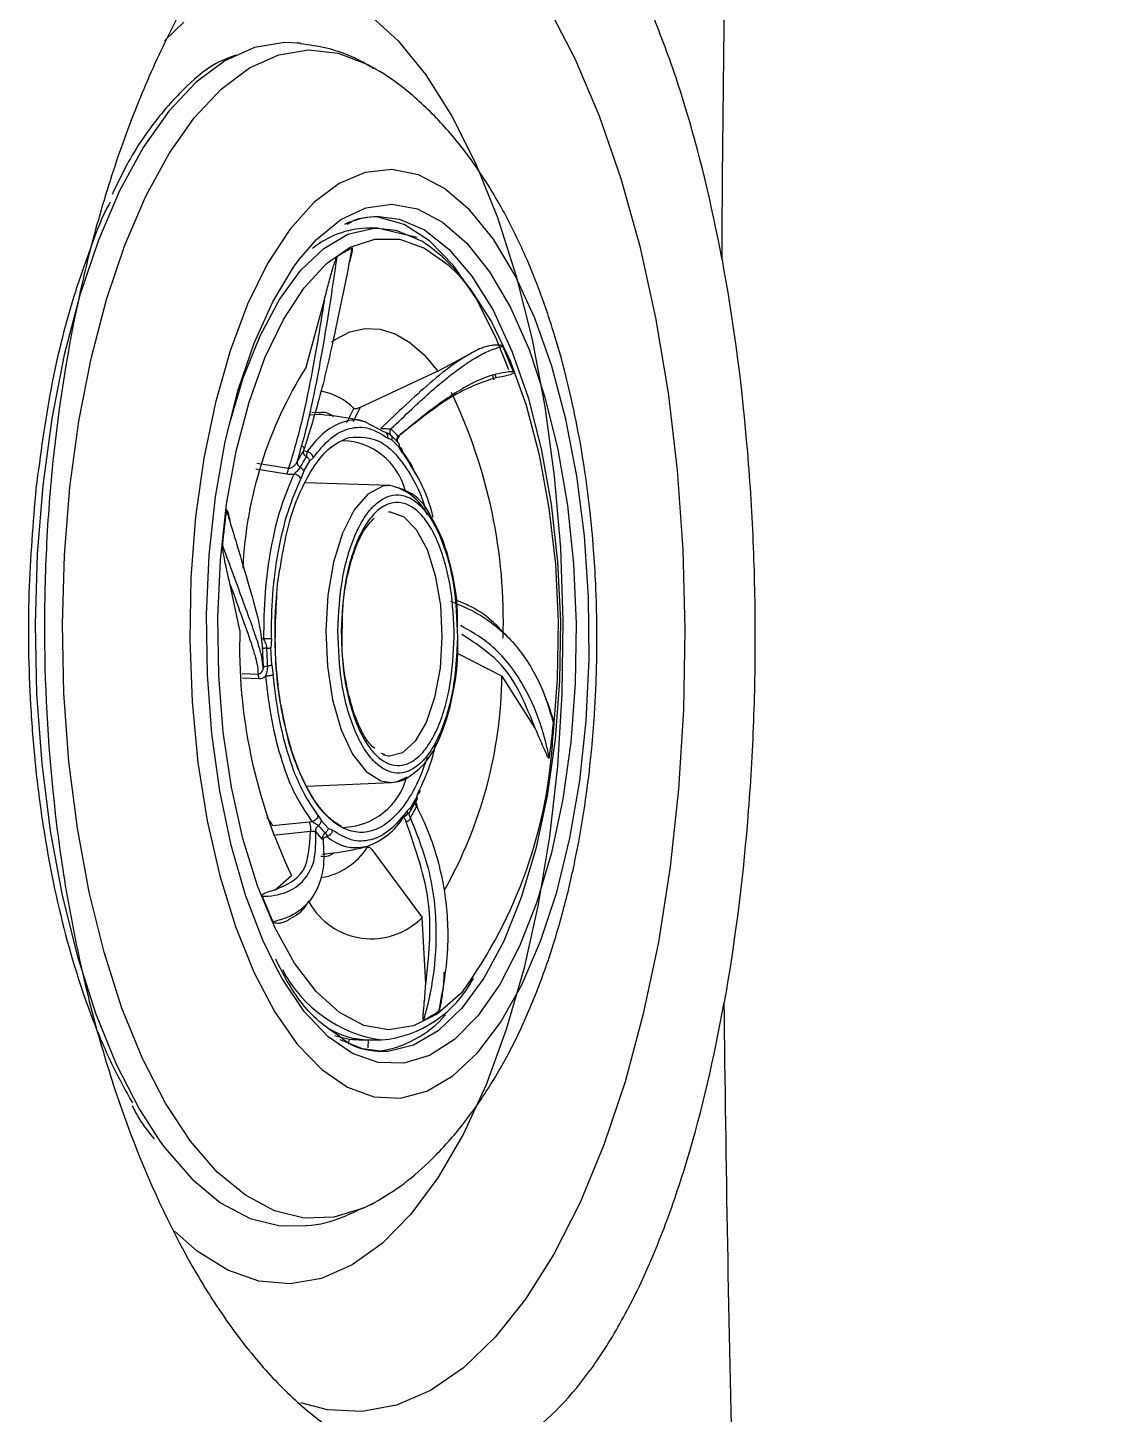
# Model space of a CAD drawing. Header units: inches. Extents: x 0 to 84, y -22 to 124.
# Drawn here: x 9.06 to 10.881, y 41.314 to 43.654 of the extents above; entities that cross this region are included whole.
import ezdxf

# ---------------------------------------------------------------- set-up
doc = ezdxf.new("R2010")
doc.units = ezdxf.units.IN
doc.header["$MEASUREMENT"] = 0
doc.layers.add('1', color=4, linetype='Continuous')
doc.layers.add('BDIM_CYAN', color=4, linetype='Continuous')

# ---------------------------------------------------------------- blocks, each defined once
blk = doc.blocks.new('2020 RELAY')
at = {"color": 8, "linetype": 'Continuous', "lineweight": 25, "flags": 128}
for points in [[(9.9384, 43.1889), (9.9835, 43.1025), (10.0246, 43.0058), (10.0613, 42.8999), (10.0931, 42.7859), (10.1197, 42.6649), (10.1409, 42.5383), (10.1563, 42.4075), (10.1659, 42.2737), (10.1696, 42.1384), (10.1672, 42.0031), (10.1588, 41.8692), (10.1446, 41.7381), (10.1247, 41.6112), (10.0992, 41.4898), (10.0685, 41.3752), (10.0328, 41.2687), (9.9926, 41.1714), (9.9483, 41.0842), (9.9003, 41.0082), (9.8491, 40.9441), (9.7954, 40.8926), (9.7396, 40.8543), (9.6824, 40.8295), (9.6244, 40.8186), (9.5661, 40.8216), (9.5211, 40.8336)], [(9.2906, 43.1325), (9.3233, 43.164)], [(9.6355, 43.1773), (9.685, 43.1322), (9.732, 43.0746), (9.776, 43.0051), (9.8165, 42.9246), (9.8528, 42.8342), (9.8846, 42.735), (9.9114, 42.6283), (9.9329, 42.5153), (9.9489, 42.3975), (9.9591, 42.2763), (9.9635, 42.1534), (9.9618, 42.0302), (9.9543, 41.9083), (9.9409, 41.7893), (9.9219, 41.6746), (9.8975, 41.5656), (9.8679, 41.4638), (9.8336, 41.3704), (9.795, 41.2866), (9.7525, 41.2134), (9.7068, 41.1519), (9.6583, 41.1026), (9.6078, 41.0663), (9.5558, 41.0435), (9.5029, 41.0343), (9.4499, 41.039), (9.3974, 41.0574), (9.3461, 41.0893), (9.3074, 41.1233)]]:
    blk.add_lwpolyline(points, dxfattribs=at)
at = {"layer": '1', "color": 3, "linetype": 'Continuous', "lineweight": 25}
for points, knots in [([(10.2321, 42.7627), (10.2354, 43.3051), (10.2584, 44.6), (10.3537, 46.6457), (10.5114, 48.5208), (10.6872, 50.0156), (10.7929, 50.7608), (10.8497, 51.1327)], [0.5348894, 0.5348894, 0.5348894, 0.5348894, 0.625, 0.75, 0.875, 0.9375, 1, 1, 1, 1]), ([(9.8593, 43.5123), (9.8184, 43.5343), (9.7757, 43.5439), (9.7093, 43.5404), (9.6867, 43.5363), (9.6523, 43.5255), (9.6408, 43.5211), (9.6178, 43.5109), (9.6064, 43.5051), (9.5722, 43.4856), (9.5495, 43.4698), (9.5158, 43.4419), (9.5046, 43.4319), (9.4824, 43.4106), (9.4713, 43.3992), (9.4163, 43.3389), (9.375, 43.2813), (9.3269, 43.1982), (9.3175, 43.181), (9.299, 43.1454), (9.29, 43.1271), (9.2635, 43.0706), (9.247, 43.0314), (9.2162, 42.9498), (9.2019, 42.9075), (9.1821, 42.8416), (9.1758, 42.8193), (9.1637, 42.7738), (9.158, 42.7506), (9.1308, 42.6333), (9.1146, 42.5366), (9.0984, 42.387), (9.0943, 42.3365), (9.089, 42.2338), (9.0878, 42.1827), (9.0884, 42.0297), (9.0945, 41.9284), (9.1092, 41.8027), (9.1125, 41.7776), (9.1197, 41.7281), (9.1236, 41.7037), (9.1364, 41.6311), (9.1463, 41.5838), (9.1684, 41.4912), (9.1808, 41.446), (9.2012, 41.3798), (9.2083, 41.358), (9.2231, 41.3153), (9.2308, 41.2944), (9.2702, 41.1925), (9.3057, 41.1183), (9.3545, 41.0351), (9.3645, 41.0189), (9.3849, 40.9876), (9.3952, 40.9727), (9.4265, 40.9296), (9.4479, 40.9034), (9.4916, 40.8561), (9.5138, 40.835), (9.5478, 40.8072), (9.5592, 40.7986), (9.5822, 40.7827), (9.5937, 40.7755), (9.651, 40.7432), (9.6964, 40.7291), (9.7632, 40.7259), (9.7854, 40.7279), (9.8283, 40.7381), (9.8492, 40.7462), (9.8695, 40.7574)], [0, 0, 0, 0, 0.0625, 0.0625, 0.09375, 0.09375, 0.109375, 0.109375, 0.125, 0.125, 0.15625, 0.15625, 0.171875, 0.171875, 0.1875, 0.1875, 0.25, 0.25, 0.265625, 0.265625, 0.28125, 0.28125, 0.3125, 0.3125, 0.34375, 0.34375, 0.359375, 0.359375, 0.375, 0.375, 0.4375, 0.4375, 0.46875, 0.46875, 0.5, 0.5, 0.5625, 0.5625, 0.578125, 0.578125, 0.59375, 0.59375, 0.625, 0.625, 0.65625, 0.65625, 0.671875, 0.671875, 0.6875, 0.6875, 0.75, 0.75, 0.765625, 0.765625, 0.78125, 0.78125, 0.8125, 0.8125, 0.84375, 0.84375, 0.859375, 0.859375, 0.875, 0.875, 0.9375, 0.9375, 0.96875, 0.96875, 1, 1, 1, 1]), ([(10.2321, 42.7628), (10.2145, 42.8575), (10.1933, 42.9453), (10.1558, 43.067), (10.1424, 43.1059), (10.1134, 43.1801), (10.0983, 43.2147), (10.0505, 43.3114), (10.0158, 43.3664), (9.9401, 43.4566), (9.9005, 43.4901), (9.8593, 43.5123)], [0, 0, 0, 0, 0.25, 0.25, 0.375, 0.375, 0.5, 0.5, 0.75, 0.75, 1, 1, 1, 1]), ([(10.2321, 42.7626), (10.2501, 42.6652), (10.2638, 42.5637), (10.2755, 42.4317), (10.2776, 42.4049), (10.2812, 42.3512), (10.2827, 42.3243), (10.2863, 42.2436), (10.2876, 42.1898), (10.2879, 42.0821), (10.2869, 42.0283), (10.2837, 41.9474), (10.2823, 41.9203), (10.2791, 41.8666), (10.2771, 41.84), (10.2662, 41.7083), (10.2531, 41.6069), (10.2357, 41.5096)], [0, 0, 0, 0, 0.25, 0.25, 0.3125, 0.3125, 0.375, 0.375, 0.5, 0.5, 0.625, 0.625, 0.6875, 0.6875, 0.75, 0.75, 1, 1, 1, 1]), ([(9.8696, 40.7574), (9.9105, 40.78), (9.9495, 40.8138), (9.9961, 40.8703), (10.0053, 40.8824), (10.0232, 40.9076), (10.032, 40.9208), (10.0577, 40.9622), (10.0741, 40.9922), (10.1053, 41.0568), (10.1201, 41.0914), (10.1413, 41.147), (10.1481, 41.1661), (10.1613, 41.2051), (10.1677, 41.225), (10.1982, 41.3267), (10.2188, 41.4146), (10.2358, 41.5093)], [0, 0, 0, 0, 0.25, 0.25, 0.3125, 0.3125, 0.375, 0.375, 0.5, 0.5, 0.625, 0.625, 0.6875, 0.6875, 0.75, 0.75, 1, 1, 1, 1]), ([(10.881, 33.1335), (10.8259, 33.5057), (10.7224, 34.2511), (10.5449, 35.7458), (10.3793, 37.6201), (10.2729, 39.6676), (10.2422, 40.9647), (10.2358, 41.5094)], [0, 0, 0, 0, 0.0625, 0.125, 0.25, 0.375, 0.4654992, 0.4654992, 0.4654992, 0.4654992])]:
    blk.add_open_spline(points, degree=3, knots=knots, dxfattribs=at)
at = {"layer": 'BDIM_CYAN'}
for p, q in [((9.4111, 43.1083), (9.4006, 43.104)), ((9.5203, 43.1282), (9.5153, 43.1279)), ((9.6427, 43.087), (9.6297, 43.0942)), ((9.6507, 42.816), (9.6319, 42.8159)), ((9.6507, 42.816), (9.6807, 42.8126)), ((9.6828, 42.8084), (9.6508, 42.816)), ((9.7174, 42.8001), (9.6828, 42.8084)), ((9.5299, 42.5814), (9.5607, 42.6951)), ((9.7521, 42.5747), (9.8207, 42.6119)), ((9.7521, 42.5747), (9.6209, 42.5136)), ((9.8487, 42.5689), (9.8505, 42.5633)), ((9.8473, 42.5593), (9.845, 42.5668)), ((9.5392, 42.5054), (9.5531, 42.5051)), ((9.5988, 42.4882), (9.6105, 42.5119)), ((9.6209, 42.5136), (9.6085, 42.489)), ((9.6613, 42.4725), (9.6291, 42.4889)), ((9.6653, 42.4706), (9.6656, 42.4699)), ((9.6653, 42.4706), (9.6687, 42.4689)), ((9.6753, 42.4581), (9.668, 42.4616)), ((9.6753, 42.4581), (9.6869, 42.4462)), ((9.5263, 42.4434), (9.5265, 42.4435)), ((9.5272, 42.4405), (9.5313, 42.4389)), ((9.5313, 42.4389), (9.5303, 42.4304)), ((9.5421, 42.4291), (9.536, 42.4231)), ((9.6923, 42.437), (9.6869, 42.4462)), ((9.4447, 42.4098), (9.4971, 42.4012)), ((9.4465, 42.4193), (9.5002, 42.4107)), ((9.5258, 42.4057), (9.521, 42.3928)), ((9.5258, 42.4057), (9.536, 42.4231)), ((9.6713, 42.3816), (9.5281, 42.3864)), ((9.418, 42.1376), (9.4016, 42.2142)), ((9.4531, 42.124), (9.4579, 42.1227)), ((9.7858, 42.1217), (9.7857, 42.1401)), ((9.4711, 42.123), (9.4703, 42.1077)), ((9.4718, 42.0783), (9.4703, 42.1077)), ((9.4718, 42.0783), (9.4742, 42.062)), ((9.7859, 42.0983), (9.8606, 42.0602)), ((9.4221, 42.0647), (9.4486, 42.0635)), ((9.4225, 42.0573), (9.4498, 42.0561)), ((9.4579, 42.0758), (9.4574, 42.073)), ((9.9164, 41.9724), (9.8606, 42.0602)), ((9.6626, 41.9275), (9.6565, 41.9295)), ((9.5308, 41.8744), (9.6737, 41.8806)), ((9.7167, 41.856), (9.7215, 41.8689)), ((9.7167, 41.856), (9.7065, 41.8386)), ((9.7146, 41.8466), (9.7142, 41.8465)), ((9.7155, 41.8491), (9.717, 41.8556)), ((9.4632, 41.8222), (9.4733, 41.8078)), ((9.5502, 41.8247), (9.5556, 41.8155)), ((9.7004, 41.8325), (9.7065, 41.8386)), ((9.4733, 41.8078), (9.5347, 41.8142)), ((9.5372, 41.7979), (9.4742, 41.7912)), ((9.5347, 41.8142), (9.5397, 41.8146)), ((9.5672, 41.8035), (9.5556, 41.8155)), ((9.5672, 41.8035), (9.5745, 41.8001)), ((9.4741, 41.7912), (9.4742, 41.7912)), ((9.641, 41.7674), (9.7257, 41.6526)), ((9.4774, 41.6995), (9.5053, 41.7233)), ((9.7319, 41.5408), (9.7257, 41.6526)), ((9.6021, 41.4386), (9.6026, 41.4477)), ((9.6189, 41.4463), (9.6352, 41.4459)), ((9.6345, 41.4324), (9.6352, 41.4459)), ((9.6352, 41.4459), (9.6383, 41.4459)), ((9.6383, 41.4459), (9.657, 41.446))]:
    blk.add_line(p, q, dxfattribs=at)
at = {"layer": 'BDIM_CYAN', "flags": 128}
for points in [[(9.5199, 43.1282), (9.4933, 43.1294), (9.4425, 43.121), (9.3926, 43.0986), (9.3442, 43.0627), (9.298, 43.0136), (9.2546, 42.9522), (9.2148, 42.8793), (9.179, 42.7958), (9.1477, 42.703), (9.1214, 42.6021), (9.1005, 42.4946), (9.0851, 42.382)], [(9.131, 42.379), (9.1461, 42.4901), (9.1667, 42.5962), (9.1927, 42.6958), (9.2236, 42.7874), (9.2589, 42.8699), (9.2983, 42.9419), (9.341, 43.0025), (9.3866, 43.0509), (9.4344, 43.0864), (9.4838, 43.1085), (9.5339, 43.1168), (9.5842, 43.1113), (9.6339, 43.092), (9.6403, 43.0885)], [(9.3433, 42.3286), (9.3353, 42.2257), (9.3333, 42.1211), (9.3372, 42.0167), (9.3472, 41.9143), (9.3629, 41.8158), (9.3841, 41.723), (9.4104, 41.6374), (9.4413, 41.5606), (9.4764, 41.494), (9.5149, 41.4388), (9.5562, 41.3959), (9.5995, 41.3661), (9.6441, 41.35), (9.6892, 41.3478), (9.7339, 41.3597), (9.7775, 41.3852), (9.8193, 41.4241), (9.8583, 41.4756), (9.894, 41.5388), (9.9258, 41.6126), (9.9529, 41.6956), (9.9751, 41.7864), (9.9918, 41.8833), (10.0027, 41.9847), (10.0078, 42.0886), (10.0068, 42.1934), (9.9998, 42.297), (9.987, 42.3976), (9.9685, 42.4935), (9.9447, 42.583), (9.916, 42.6643), (9.8829, 42.7362), (9.8461, 42.7972), (9.8061, 42.8464), (9.7637, 42.8828), (9.7196, 42.9058), (9.6747, 42.9149), (9.6297, 42.9101), (9.5854, 42.8914), (9.5426, 42.8591), (9.5021, 42.8138), (9.4647, 42.7563), (9.4309, 42.6877), (9.4014, 42.6091), (9.3767, 42.522), (9.3572, 42.428), (9.3433, 42.3286)], [(9.5181, 42.7633), (9.5472, 42.7969), (9.5882, 42.8306), (9.6308, 42.8506), (9.6743, 42.8566), (9.7177, 42.8485), (9.7603, 42.8264), (9.8013, 42.7908), (9.8397, 42.7424), (9.8749, 42.6821), (9.9062, 42.611), (9.933, 42.5306), (9.9547, 42.4424), (9.971, 42.3482), (9.9815, 42.2497), (9.9859, 42.1489), (9.9844, 42.0478), (9.9767, 41.9483)], [(9.8719, 42.5767), (9.8503, 42.6314), (9.8164, 42.6983), (9.7788, 42.7531), (9.7381, 42.7946), (9.6954, 42.822), (9.6514, 42.8347), (9.6441, 42.8354)], [(9.6528, 42.8357), (9.6873, 42.8313), (9.7299, 42.813), (9.771, 42.7808), (9.8098, 42.7353), (9.8454, 42.6776), (9.8772, 42.6087), (9.9045, 42.5301), (9.9268, 42.4434), (9.9435, 42.3503), (9.9544, 42.2528), (9.9592, 42.1528), (9.9578, 42.0523), (9.9503, 41.9535), (9.9368, 41.8582), (9.9176, 41.7685), (9.893, 41.6862), (9.8637, 41.6129), (9.8301, 41.5502), (9.7929, 41.4993), (9.753, 41.4613), (9.7111, 41.4369), (9.6681, 41.4266), (9.6593, 41.4263)], [(9.3968, 42.4718), (9.3997, 42.4833), (9.4235, 42.5634), (9.4521, 42.6346), (9.4847, 42.6955), (9.5208, 42.745), (9.5596, 42.782), (9.6003, 42.8057), (9.6421, 42.8157), (9.6507, 42.816)], [(9.6807, 42.8126), (9.6842, 42.8117), (9.7256, 42.7939)], [(9.7948, 41.5287), (9.7911, 41.5246), (9.7519, 41.4902), (9.711, 41.4695), (9.6691, 41.4629), (9.6272, 41.4705), (9.5862, 41.4922), (9.5469, 41.5275), (9.5102, 41.5756), (9.4769, 41.6356), (9.4477, 41.7062), (9.4231, 41.7858), (9.4038, 41.8728), (9.39, 41.9653), (9.3823, 42.0613), (9.3806, 42.1588), (9.385, 42.2557), (9.3955, 42.35), (9.4117, 42.4396), (9.4335, 42.5226), (9.4602, 42.5972), (9.4914, 42.662), (9.5263, 42.7154), (9.5643, 42.7564), (9.6044, 42.784), (9.646, 42.7977), (9.6879, 42.7972), (9.7295, 42.7825), (9.7698, 42.754), (9.7869, 42.737)], [(9.4784, 41.5691), (9.4565, 41.6144), (9.4274, 41.6903), (9.4031, 41.7748), (9.3841, 41.8662), (9.3707, 41.9628), (9.3632, 42.0627), (9.3617, 42.1639), (9.3663, 42.2644), (9.3769, 42.3624), (9.3933, 42.4559), (9.4152, 42.543), (9.442, 42.6221), (9.4734, 42.6917), (9.5087, 42.7503), (9.5181, 42.7633)], [(9.7869, 42.737), (9.8078, 42.7121), (9.8429, 42.6579), (9.8743, 42.5924), (9.9013, 42.5171), (9.9233, 42.4336), (9.9399, 42.3436), (9.9507, 42.2491), (9.9554, 42.1521), (9.954, 42.0546), (9.9466, 41.9588)], [(9.5728, 42.6243), (9.5788, 42.6284), (9.6038, 42.641), (9.6293, 42.6468), (9.6549, 42.6458), (9.6804, 42.6379), (9.7052, 42.6233), (9.7293, 42.6021), (9.7521, 42.5747)], [(9.556, 42.5013), (9.5506, 42.5016), (9.5374, 42.5006)], [(9.0851, 42.382), (9.0757, 42.2659), (9.0722, 42.1478), (9.0748, 42.0296), (9.0834, 41.9127), (9.0978, 41.7989), (9.118, 41.6897), (9.1435, 41.5867), (9.174, 41.4914), (9.2092, 41.405), (9.2485, 41.3288), (9.2842, 41.2736)], [(9.6713, 42.3816), (9.6592, 42.3804), (9.6339, 42.3673), (9.6107, 42.3404), (9.591, 42.3014), (9.5759, 42.2525), (9.5664, 42.1965), (9.5629, 42.1367), (9.5657, 42.0766), (9.5746, 42.0197), (9.589, 41.9692), (9.6082, 41.9281), (9.6311, 41.8989), (9.6562, 41.8831), (9.6737, 41.8806)], [(9.646, 41.1716), (9.6266, 41.1618), (9.5768, 41.1466), (9.5265, 41.1452), (9.4764, 41.1576), (9.4273, 41.1837), (9.3798, 41.223), (9.3345, 41.2751), (9.2922, 41.3393), (9.2534, 41.4145), (9.2187, 41.4998), (9.1886, 41.5939), (9.1634, 41.6955), (9.1435, 41.8033), (9.1292, 41.9157), (9.1207, 42.031), (9.1182, 42.1478), (9.1216, 42.2643), (9.131, 42.379)], [(9.6688, 42.3373), (9.6717, 42.3372), (9.6946, 42.329), (9.7159, 42.3073), (9.7341, 42.2736), (9.7479, 42.2301), (9.7565, 42.1799), (9.7592, 42.1264), (9.7559, 42.0732), (9.7467, 42.0239), (9.7324, 41.982), (9.7138, 41.9502), (9.6923, 41.9307), (9.6707, 41.9248)], [(9.9767, 41.9483), (9.9632, 41.8523), (9.944, 41.7618), (9.9196, 41.6785), (9.8904, 41.604), (9.857, 41.5397), (9.82, 41.4869), (9.7802, 41.4467), (9.7383, 41.4198), (9.6951, 41.4068), (9.6515, 41.4078), (9.6084, 41.423), (9.5665, 41.4519), (9.5268, 41.494), (9.4899, 41.5485), (9.4784, 41.5691)], [(9.6707, 41.9248), (9.6692, 41.9249), (9.6605, 41.9264)], [(9.6737, 41.8806), (9.6822, 41.8817), (9.701, 41.89)], [(9.6593, 41.4263), (9.6249, 41.4307), (9.5871, 41.4462)], [(9.2842, 41.2736), (9.2914, 41.2639), (9.3372, 41.2111), (9.3853, 41.1712), (9.4351, 41.1448), (9.4858, 41.1322), (9.5291, 41.1325)]]:
    blk.add_lwpolyline(points, dxfattribs=at)
at = {"layer": 'BDIM_CYAN'}
for centre, radius, start, end in [((9.6546, 42.6949), 0.1408, 90.716, 115.1961), ((9.6367, 42.6642), 0.1518, 91.8135, 129.1893), ((9.6839, 42.6248), 0.1753, 115.9015, 125.466), ((9.5618, 42.5473), 0.2961, 34.0794, 56.3967), ((9.203, 42.3122), 0.7257, 21.1104, 24.819), ((10.1217, 42.208), 0.6998, 147.7508, 177.181), ((9.5377, 42.4394), 0.1027, 44.8561, 80.7483), ((8.9738, 42.1532), 0.8891, 358.1322, 25.6833), ((9.5676, 42.3619), 0.1561, 41.1369, 47.6263), ((9.5886, 42.3453), 0.112, 14.8336, 88.1142), ((9.5744, 42.358), 0.1465, 42.8315, 47.6849), ((9.5615, 42.3458), 0.1642, 41.2498, 42.894), ((9.7584, 42.2915), 0.2764, 147.4654, 151.8992), ((9.756, 42.2865), 0.2677, 147.4654, 151.8992), ((9.6538, 42.2945), 0.0888, 25.3042, 78.6126), ((10.7888, 42.1472), 1.4069, 172.1214, 174.5063), ((10.3066, 42.1087), 0.8891, 178.1322, 205.6833), ((10.3079, 42.1337), 0.8525, 181.838, 183.9301), ((10.2882, 42.1336), 0.8256, 181.838, 183.9301), ((9.1065, 42.0692), 0.7541, 330.5589, 359.3221), ((8.5469, 42.1149), 1.4069, 352.1214, 354.5065), ((9.1443, 42), 0.8033, 324.0746, 357.0571), ((9.5892, 41.9191), 0.1144, 271.5651, 345.5203), ((9.4794, 41.9752), 0.2677, 327.4654, 331.8992), ((9.5935, 41.8851), 0.119, 289.0793, 328.3342), ((9.4728, 41.9701), 0.2764, 327.4654, 331.8992), ((9.6636, 41.8997), 0.1561, 221.136, 227.6268), ((9.6642, 41.907), 0.1511, 221.136, 227.6268), ((9.6142, 41.8451), 0.0746, 228.5277, 284.1301), ((9.5355, 41.8348), 0.1167, 280.1277, 326.7176), ((10.1327, 41.9499), 0.7258, 201.1105, 204.8186), ((9.64, 41.7369), 0.1202, 209.306, 315.4849), ((9.6893, 41.6681), 0.2245, 207.3099, 261.7189), ((9.639, 41.6408), 0.1957, 275.2777, 332.4136), ((9.6518, 41.6373), 0.1753, 295.9015, 305.466), ((9.6256, 41.611), 0.1861, 277.7313, 318.704), ((9.6397, 41.588), 0.1422, 239.6293, 268.1601), ((9.622, 41.5796), 0.1334, 250.7338, 268.6653)]:
    blk.add_arc(centre, radius, start, end, dxfattribs=at)
for points, knots in [([(9.6438, 43.0851), (9.6357, 43.0901), (9.6108, 43.1052), (9.569, 43.1205), (9.5347, 43.1252), (9.5198, 43.1273)], [0, 0, 0, 0, 0.216024, 0.657932, 1, 1, 1, 1]), ([(9.4006, 43.104), (9.3951, 43.102), (9.3699, 43.0924), (9.3289, 43.0581), (9.276, 43.0006), (9.2337, 42.9389), (9.2103, 42.89), (9.2022, 42.8731)], [0, 0, 0, 0, 0.071102, 0.331617, 0.569257, 0.850607, 1, 1, 1, 1]), ([(10.0209, 42.1327), (10.0209, 42.1367), (10.0208, 42.1493), (10.0203, 42.177), (10.0188, 42.22), (10.0153, 42.2769), (10.0091, 42.3434), (9.9995, 42.4159), (9.9861, 42.4916), (9.9689, 42.5682), (9.9474, 42.6444), (9.9214, 42.7197), (9.8901, 42.7935), (9.8529, 42.8651), (9.8089, 42.9334), (9.7575, 42.9966), (9.7026, 43.0477), (9.6636, 43.0755), (9.6444, 43.086), (9.6427, 43.087)], [0, 0, 0, 0, 0.009814, 0.031348, 0.068465, 0.116638, 0.173235, 0.235738, 0.302165, 0.371399, 0.442731, 0.516509, 0.592953, 0.672038, 0.753482, 0.837013, 0.922838, 0.992767, 1, 1, 1, 1]), ([(9.199, 42.8599), (9.1982, 42.8585), (9.1859, 42.8376), (9.1665, 42.7855), (9.1313, 42.6866), (9.0969, 42.5513), (9.0812, 42.4339), (9.0736, 42.377)], [0, 0, 0, 0, 0.01298, 0.185306, 0.357668, 0.688173, 1, 1, 1, 1]), ([(9.5991, 42.823), (9.5991, 42.823), (9.6166, 42.835), (9.6348, 42.8354), (9.6529, 42.8357)], [0, 0, 0, 0, 0.000935, 1, 1, 1, 1]), ([(9.6073, 42.7826), (9.6072, 42.7818), (9.6068, 42.7797), (9.6056, 42.7736), (9.6018, 42.754), (9.5927, 42.7079), (9.5761, 42.6288), (9.5541, 42.5318), (9.5344, 42.4687), (9.5254, 42.4402)], [0, 0, 0, 0, 0.007325, 0.019566, 0.058651, 0.192116, 0.441769, 0.746986, 1, 1, 1, 1]), ([(9.6073, 42.7826), (9.6074, 42.7826), (9.6075, 42.7826), (9.6076, 42.7825), (9.6078, 42.7823), (9.6078, 42.7819), (9.6079, 42.781), (9.6075, 42.777), (9.6058, 42.7692), (9.6038, 42.7622), (9.6026, 42.758)], [0, 0, 0, 0, 0.013705, 0.027544, 0.040073, 0.053766, 0.077179, 0.150296, 0.486525, 1, 1, 1, 1]), ([(9.5146, 42.4217), (9.519, 42.4365), (9.5274, 42.4651), (9.5384, 42.5118), (9.5482, 42.5589), (9.5572, 42.608), (9.5692, 42.6785), (9.5768, 42.7309), (9.5822, 42.7676)], [0, 0, 0, 0, 0.135552, 0.260798, 0.405842, 0.535564, 0.673856, 1, 1, 1, 1]), ([(9.5607, 42.6951), (9.5619, 42.7001), (9.5654, 42.7135), (9.5703, 42.7319), (9.575, 42.7481), (9.578, 42.7578), (9.5799, 42.7632), (9.5811, 42.766), (9.5818, 42.7673), (9.5821, 42.7676), (9.5822, 42.7676)], [0, 0, 0, 0, 0.191797, 0.519572, 0.729704, 0.856737, 0.930022, 0.970712, 0.992634, 1, 1, 1, 1]), ([(9.5607, 42.6951), (9.5557, 42.6647), (9.5467, 42.6087), (9.5317, 42.5311), (9.5169, 42.4661), (9.5057, 42.429), (9.5002, 42.4107)], [0, 0, 0, 0, 0.317509, 0.5834805, 0.7948327, 1, 1, 1, 1]), ([(9.6728, 42.4772), (9.6848, 42.4886), (9.7072, 42.51), (9.7399, 42.54), (9.7683, 42.5642), (9.795, 42.5842), (9.8182, 42.5991), (9.8411, 42.6107), (9.8547, 42.6147), (9.8617, 42.6168)], [0, 0, 0, 0, 0.154271, 0.288952, 0.454424, 0.575072, 0.714225, 0.852753, 1, 1, 1, 1]), ([(9.8207, 42.6119), (9.8234, 42.613), (9.831, 42.6159), (9.8412, 42.6185), (9.8502, 42.6195), (9.8556, 42.6194), (9.8588, 42.6188), (9.8605, 42.6181), (9.8613, 42.6174), (9.8616, 42.6169), (9.8617, 42.6168)], [0, 0, 0, 0, 0.191801, 0.519634, 0.729787, 0.856818, 0.93009, 0.970764, 0.992671, 1, 1, 1, 1]), ([(9.8207, 42.6119), (9.8078, 42.6047), (9.7828, 42.5907), (9.741, 42.557), (9.6992, 42.5191), (9.6701, 42.4915), (9.6558, 42.4779)], [0, 0, 0, 0, 0.280747, 0.545552, 0.776817, 1, 1, 1, 1]), ([(9.8716, 42.5733), (9.8649, 42.5724), (9.8457, 42.5698), (9.805, 42.5536), (9.7499, 42.5176), (9.7053, 42.4812), (9.6851, 42.4646)], [0, 0, 0, 0, 0.141781, 0.406989, 0.731223, 1, 1, 1, 1]), ([(9.88, 42.5736), (9.88, 42.5735), (9.8801, 42.5733), (9.8801, 42.5729), (9.8801, 42.5726), (9.88, 42.5722), (9.8796, 42.5715), (9.8778, 42.5698), (9.8701, 42.5669), (9.8593, 42.5649), (9.8497, 42.5631), (9.8464, 42.5625)], [0, 0, 0, 0, 0.005501, 0.011055, 0.016084, 0.02158, 0.030977, 0.060324, 0.195274, 0.730604, 1, 1, 1, 1]), ([(9.88, 42.5736), (9.8797, 42.5736), (9.8787, 42.5736), (9.876, 42.5735), (9.8735, 42.5734), (9.8716, 42.5733)], [0, 0, 0, 0, 0.12489, 0.333597, 1, 1, 1, 1]), ([(9.8464, 42.5625), (9.8239, 42.5547), (9.7786, 42.5389), (9.7158, 42.4889), (9.6842, 42.4636)], [0, 0, 0, 0, 0.495173, 1, 1, 1, 1]), ([(9.5531, 42.5051), (9.5566, 42.5055), (9.5644, 42.5062), (9.572, 42.5011), (9.5761, 42.4983)], [0, 0, 0, 0, 0.446283, 1, 1, 1, 1]), ([(9.6308, 42.4886), (9.6242, 42.4903), (9.5989, 42.4966), (9.5733, 42.4994), (9.5543, 42.5015)], [0, 0, 0, 0, 0.260465, 1, 1, 1, 1]), ([(9.6209, 42.5136), (9.6195, 42.5129), (9.6166, 42.5116), (9.6133, 42.511), (9.6113, 42.5113), (9.6107, 42.5118), (9.6105, 42.5119)], [0, 0, 0, 0, 0.355757, 0.72292, 0.91627, 1, 1, 1, 1]), ([(9.6291, 42.4889), (9.6288, 42.489), (9.6176, 42.4948), (9.5944, 42.4906), (9.5612, 42.4758), (9.5413, 42.4512), (9.5313, 42.4389)], [0, 0, 0, 0, 0.0073413, 0.3382277, 0.6691139, 1, 1, 1, 1]), ([(9.5421, 42.4291), (9.5516, 42.4408), (9.5709, 42.4645), (9.6032, 42.4802), (9.6364, 42.4814), (9.6575, 42.4681), (9.668, 42.4616)], [0, 0, 0, 0, 0.247011, 0.5, 0.752989, 1, 1, 1, 1]), ([(9.6558, 42.4779), (9.6564, 42.4779), (9.6578, 42.4779), (9.661, 42.4779), (9.665, 42.4777), (9.6695, 42.4775), (9.6717, 42.4773), (9.6728, 42.4772)], [0, 0, 0, 0, 0.111467, 0.230181, 0.482258, 0.743371, 1, 1, 1, 1]), ([(9.4815, 42.2151), (9.4878, 42.2547), (9.4975, 42.3157), (9.5231, 42.3806), (9.5467, 42.4213), (9.5736, 42.4507), (9.5929, 42.4589), (9.6024, 42.463)], [0, 0, 0, 0, 0.3148498, 0.4843389, 0.6574249, 0.8305108, 1, 1, 1, 1]), ([(9.5922, 42.4573), (9.5926, 42.4574), (9.5931, 42.4575), (9.5915, 42.4572), (9.5914, 42.4571)], [0, 0, 0, 0, 0.923749, 1, 1, 1, 1]), ([(9.6024, 42.463), (9.6207, 42.4636), (9.6571, 42.4649), (9.6992, 42.4146), (9.7229, 42.3696), (9.7301, 42.3465), (9.7315, 42.3417)], [0, 0, 0, 0, 0.373476, 0.746951, 0.948, 1, 1, 1, 1]), ([(9.673, 42.4663), (9.6712, 42.4675), (9.6679, 42.4697), (9.6633, 42.4716), (9.6613, 42.4725)], [0, 0, 0, 0, 0.571399, 1, 1, 1, 1]), ([(9.685, 42.4541), (9.6845, 42.4549), (9.6834, 42.4564), (9.6831, 42.4593), (9.6836, 42.4621), (9.6846, 42.4638), (9.6851, 42.4646)], [0, 0, 0, 0, 0.2666892, 0.5311152, 0.7787539, 1, 1, 1, 1]), ([(9.6844, 42.4549), (9.6841, 42.4555), (9.6837, 42.4568), (9.6841, 42.4596), (9.6854, 42.4622), (9.6866, 42.4634), (9.6872, 42.4639)], [0, 0, 0, 0, 0.280799, 0.543416, 0.783777, 1, 1, 1, 1]), ([(9.6851, 42.4646), (9.6857, 42.4645), (9.6868, 42.4642), (9.6873, 42.4639), (9.6869, 42.4637), (9.6863, 42.4637), (9.6854, 42.4636), (9.6846, 42.4636), (9.6842, 42.4636)], [0, 0, 0, 0, 0.277558, 0.532524, 0.651825, 0.767232, 0.882131, 1, 1, 1, 1]), ([(9.685, 42.4541), (9.6854, 42.4536), (9.6863, 42.4525), (9.687, 42.4505), (9.6873, 42.4484), (9.687, 42.4469), (9.6869, 42.4462)], [0, 0, 0, 0, 0.257259, 0.51339, 0.762603, 1, 1, 1, 1]), ([(9.5254, 42.4402), (9.5258, 42.4411), (9.5265, 42.4428), (9.5265, 42.4449), (9.5259, 42.4462), (9.5251, 42.447), (9.5241, 42.4475), (9.5232, 42.4476), (9.5228, 42.4476)], [0, 0, 0, 0, 0.277554, 0.532524, 0.651828, 0.767234, 0.882133, 1, 1, 1, 1]), ([(9.5303, 42.4304), (9.5294, 42.4311), (9.5276, 42.4325), (9.5259, 42.4352), (9.5251, 42.4379), (9.5253, 42.4394), (9.5254, 42.4402)], [0, 0, 0, 0, 0.266689, 0.531115, 0.778754, 1, 1, 1, 1]), ([(9.7148, 42.4007), (9.7146, 42.4012), (9.7068, 42.4209), (9.6965, 42.4341), (9.6864, 42.447)], [0, 0, 0, 0, 0.02364, 1, 1, 1, 1]), ([(9.6923, 42.437), (9.7013, 42.4234), (9.7197, 42.396), (9.7369, 42.3567), (9.7432, 42.331), (9.744, 42.3277)], [0, 0, 0, 0, 0.45918, 0.929471, 1, 1, 1, 1]), ([(9.4971, 42.4012), (9.4975, 42.4018), (9.4982, 42.4031), (9.4991, 42.4055), (9.4998, 42.4081), (9.5001, 42.4098), (9.5002, 42.4107)], [0, 0, 0, 0, 0.245337, 0.5, 0.754663, 1, 1, 1, 1]), ([(9.5002, 42.4107), (9.5009, 42.4107), (9.5022, 42.4109), (9.5051, 42.4119), (9.5087, 42.4141), (9.5123, 42.4176), (9.5138, 42.4203), (9.5146, 42.4217)], [0, 0, 0, 0, 0.111469, 0.230184, 0.482261, 0.743373, 1, 1, 1, 1]), ([(9.5198, 42.4125), (9.5182, 42.4103), (9.5154, 42.4064), (9.5113, 42.4029), (9.5095, 42.4014)], [0, 0, 0, 0, 0.571403, 1, 1, 1, 1]), ([(9.5095, 42.4014), (9.5015, 42.3828), (9.4857, 42.3458), (9.4694, 42.2766), (9.459, 42.2014), (9.4583, 42.1489), (9.4579, 42.1227)], [0, 0, 0, 0, 0.25, 0.5, 0.75, 1, 1, 1, 1]), ([(9.4711, 42.123), (9.4714, 42.1481), (9.4721, 42.1988), (9.4821, 42.272), (9.498, 42.3392), (9.5134, 42.3751), (9.521, 42.3928)], [0, 0, 0, 0, 0.247011, 0.5, 0.752989, 1, 1, 1, 1]), ([(9.4971, 42.4012), (9.4989, 42.4009), (9.503, 42.4002), (9.5072, 42.401), (9.5095, 42.4014)], [0, 0, 0, 0, 0.459354, 1, 1, 1, 1]), ([(9.7403, 42.33), (9.7396, 42.3315), (9.7308, 42.3493), (9.7075, 42.3722), (9.6838, 42.3783), (9.6713, 42.3816)], [0, 0, 0, 0, 0.040731, 0.49375, 1, 1, 1, 1]), ([(9.0736, 42.377), (9.0687, 42.3184), (9.0585, 42.1976), (9.0616, 42.0403), (9.0715, 41.9129), (9.0876, 41.7844), (9.1182, 41.6307), (9.1619, 41.4951), (9.2028, 41.4003), (9.2253, 41.3598), (9.2366, 41.3396)], [0, 0, 0, 0, 0.1532463, 0.3156719, 0.4003608, 0.4850674, 0.6578359, 0.8306045, 0.9152934, 1, 1, 1, 1]), ([(9.5834, 42.1364), (9.5849, 42.1659), (9.5873, 42.2112), (9.6002, 42.2652), (9.6134, 42.3021), (9.6298, 42.3317), (9.6535, 42.3588), (9.6859, 42.3715), (9.718, 42.3554), (9.7414, 42.3259), (9.7574, 42.2945), (9.7702, 42.2563), (9.7825, 42.201), (9.7843, 42.1554), (9.7855, 42.1258)], [0, 0, 0, 0, 0.119728, 0.18418, 0.25, 0.31582, 0.380272, 0.5, 0.619728, 0.68418, 0.75, 0.81582, 0.880272, 1, 1, 1, 1]), ([(9.3952, 42.34), (9.3952, 42.3401), (9.3952, 42.3404), (9.3953, 42.3407), (9.3955, 42.3408), (9.3956, 42.3408), (9.396, 42.3406), (9.3971, 42.3383), (9.3993, 42.3309), (9.4007, 42.3235), (9.4017, 42.3187)], [0, 0, 0, 0, 0.011819, 0.023754, 0.034559, 0.046367, 0.066558, 0.129614, 0.419573, 1, 1, 1, 1]), ([(9.3952, 42.34), (9.3954, 42.3393), (9.3961, 42.3372), (9.3979, 42.3311), (9.4038, 42.3119), (9.4166, 42.2694), (9.4353, 42.2061), (9.4524, 42.1452), (9.4548, 42.1185), (9.4559, 42.1063)], [0, 0, 0, 0, 0.007324, 0.019564, 0.058649, 0.192116, 0.441769, 0.746986, 1, 1, 1, 1]), ([(9.78, 42.1261), (9.7789, 42.1541), (9.7771, 42.1971), (9.7655, 42.2495), (9.7534, 42.2856), (9.7383, 42.3152), (9.7162, 42.3432), (9.6858, 42.3584), (9.6552, 42.3464), (9.6328, 42.3208), (9.6173, 42.2927), (9.6048, 42.2579), (9.5926, 42.2068), (9.5903, 42.164), (9.5889, 42.1361)], [0, 0, 0, 0, 0.119728, 0.18418, 0.25, 0.31582, 0.380272, 0.5, 0.619728, 0.68418, 0.75, 0.81582, 0.880272, 1, 1, 1, 1]), ([(9.5913, 42.1463), (9.5913, 42.1548), (9.5914, 42.187), (9.5994, 42.2316), (9.6122, 42.2753), (9.6268, 42.3074), (9.6388, 42.32), (9.645, 42.3265)], [0, 0, 0, 0, 0.1035, 0.392673, 0.575575, 0.782789, 1, 1, 1, 1]), ([(9.7857, 42.1401), (9.7857, 42.1491), (9.7861, 42.1859), (9.7766, 42.2388), (9.7604, 42.2939), (9.7471, 42.3178), (9.7403, 42.33)], [0, 0, 0, 0, 0.123269, 0.501901, 0.746612, 1, 1, 1, 1]), ([(9.4016, 42.2142), (9.4007, 42.2181), (9.3982, 42.2286), (9.3947, 42.2444), (9.3915, 42.2596), (9.3896, 42.2707), (9.3883, 42.2775), (9.3884, 42.2814), (9.3884, 42.2819)], [0, 0, 0, 0, 0.191782, 0.518998, 0.728969, 0.85611, 0.98384, 1, 1, 1, 1]), ([(9.4574, 42.0753), (9.4568, 42.0808), (9.4557, 42.0917), (9.4487, 42.1158), (9.4378, 42.1475), (9.4227, 42.1888), (9.406, 42.2341), (9.3939, 42.2668), (9.3884, 42.2819)], [0, 0, 0, 0, 0.154219, 0.301464, 0.47799, 0.661716, 0.843633, 1, 1, 1, 1]), ([(9.4016, 42.2142), (9.4089, 42.1943), (9.4233, 42.1548), (9.437, 42.1161), (9.4445, 42.0912), (9.4481, 42.0754), (9.4485, 42.0675), (9.4486, 42.0635)], [0, 0, 0, 0, 0.284599, 0.565427, 0.713522, 0.857932, 1, 1, 1, 1]), ([(9.4951, 41.9744), (9.4915, 41.9908), (9.4835, 42.0272), (9.4753, 42.1091), (9.4791, 42.1734), (9.4815, 42.2151)], [0, 0, 0, 0, 0.220848, 0.4935038, 1, 1, 1, 1]), ([(9.4774, 42.1302), (9.4774, 42.1383), (9.4775, 42.1537), (9.4785, 42.1788), (9.4799, 42.1955), (9.4808, 42.2051)], [0, 0, 0, 0, 0.321146, 0.61203, 1, 1, 1, 1]), ([(9.7738, 42.1864), (9.7857, 42.1816), (9.8087, 42.1723), (9.8405, 42.1528), (9.8686, 42.1293), (9.8935, 42.1007), (9.915, 42.0672), (9.9339, 42.0272), (9.9428, 41.9962), (9.9473, 41.9802)], [0, 0, 0, 0, 0.136039, 0.261937, 0.40799, 0.540278, 0.678402, 0.83502, 1, 1, 1, 1]), ([(9.8667, 42.1294), (9.8591, 42.1378), (9.8408, 42.1577), (9.8114, 42.1766), (9.7889, 42.1857), (9.7815, 42.1887)], [0, 0, 0, 0, 0.3261122, 0.779373, 1, 1, 1, 1]), ([(9.4949, 41.9744), (9.4944, 41.9763), (9.4906, 41.9902), (9.4864, 42.0159), (9.4821, 42.0472), (9.4798, 42.0707), (9.4787, 42.0878), (9.4781, 42.1001), (9.4776, 42.1137), (9.4774, 42.1233), (9.4774, 42.1302)], [0, 0, 0, 0, 0.040062, 0.30443, 0.501937, 0.645566, 0.748575, 0.821934, 0.873992, 1, 1, 1, 1]), ([(9.7855, 42.1258), (9.784, 42.0964), (9.7816, 42.0511), (9.7687, 41.9971), (9.7554, 41.9602), (9.7391, 41.9305), (9.7154, 41.9034), (9.683, 41.8907), (9.6508, 41.9068), (9.6275, 41.9364), (9.6115, 41.9677), (9.5986, 42.006), (9.5864, 42.0613), (9.5846, 42.1068), (9.5834, 42.1364)], [0, 0, 0, 0, 0.119728, 0.18418, 0.25, 0.31582, 0.380272, 0.5, 0.619728, 0.68418, 0.75, 0.81582, 0.880272, 1, 1, 1, 1]), ([(9.5889, 42.1361), (9.59, 42.1081), (9.5917, 42.0651), (9.6033, 42.0128), (9.6154, 41.9767), (9.6306, 41.947), (9.6527, 41.9191), (9.6831, 41.9038), (9.7137, 41.9159), (9.7361, 41.9415), (9.7515, 41.9695), (9.7641, 42.0044), (9.7763, 42.0554), (9.7785, 42.0983), (9.78, 42.1261)], [0, 0, 0, 0, 0.119728, 0.18418, 0.25, 0.31582, 0.380272, 0.5, 0.619728, 0.68418, 0.75, 0.81582, 0.880272, 1, 1, 1, 1]), ([(9.6457, 41.9378), (9.6429, 41.9402), (9.6352, 41.9467), (9.6237, 41.966), (9.6091, 41.999), (9.5964, 42.0478), (9.5896, 42.1019), (9.5908, 42.1346), (9.5913, 42.1463)], [0, 0, 0, 0, 0.091323, 0.249204, 0.391299, 0.637461, 0.870614, 1, 1, 1, 1]), ([(9.6387, 41.1676), (9.6556, 41.1775), (9.6891, 41.1973), (9.739, 41.2399), (9.7896, 41.2946), (9.8388, 41.3631), (9.8831, 41.4423), (9.9196, 41.5251), (9.9491, 41.6096), (9.9725, 41.6943), (9.9904, 41.7781), (10.0035, 41.8591), (10.0118, 41.9306), (10.0165, 41.9883), (10.0188, 42.03), (10.0199, 42.0598), (10.0205, 42.0811), (10.0207, 42.0962), (10.0209, 42.1069), (10.0209, 42.1144), (10.0209, 42.1227), (10.0209, 42.1286), (10.0209, 42.1327)], [0, 0, 0, 0, 0.068093, 0.135307, 0.209263, 0.298742, 0.387345, 0.47369, 0.555306, 0.633312, 0.70781, 0.777245, 0.84087, 0.886785, 0.919677, 0.943108, 0.959738, 0.971518, 0.979856, 0.985755, 0.989927, 1, 1, 1, 1]), ([(9.9405, 41.9221), (9.9403, 41.9228), (9.9399, 41.9249), (9.9387, 41.931), (9.9344, 41.9502), (9.9223, 41.9927), (9.8933, 42.0558), (9.8482, 42.1126), (9.8064, 42.1365), (9.7904, 42.1457)], [0, 0, 0, 0, 0.007807, 0.020855, 0.062518, 0.204787, 0.470906, 0.796253, 1, 1, 1, 1]), ([(9.9164, 41.9724), (9.9014, 42.0099), (9.8747, 42.0769), (9.8179, 42.114), (9.7928, 42.1304)], [0, 0, 0, 0, 0.560193, 1, 1, 1, 1]), ([(9.4579, 42.1227), (9.4589, 42.1207), (9.4604, 42.1173), (9.4625, 42.1122), (9.4628, 42.1089), (9.463, 42.1071)], [0, 0, 0, 0, 0.40286, 0.687897, 1, 1, 1, 1]), ([(9.7054, 41.8918), (9.7122, 41.8967), (9.7331, 41.9116), (9.7592, 41.958), (9.7781, 42.0251), (9.7866, 42.0815), (9.7859, 42.1137), (9.7858, 42.1217)], [0, 0, 0, 0, 0.1421354, 0.4365014, 0.6862679, 0.9223757, 1, 1, 1, 1]), ([(9.4645, 42.077), (9.4644, 42.0741), (9.4641, 42.068), (9.4622, 42.0625), (9.4612, 42.0597)], [0, 0, 0, 0, 0.490746, 1, 1, 1, 1]), ([(9.4486, 42.0635), (9.4493, 42.0636), (9.4506, 42.0637), (9.453, 42.0649), (9.4554, 42.0672), (9.4573, 42.0709), (9.4574, 42.0738), (9.4574, 42.0753)], [0, 0, 0, 0, 0.111418, 0.230072, 0.482003, 0.743082, 1, 1, 1, 1]), ([(9.4498, 42.0561), (9.4498, 42.0569), (9.4497, 42.0586), (9.4495, 42.0608), (9.4492, 42.0626), (9.4488, 42.0632), (9.4486, 42.0635)], [0, 0, 0, 0, 0.245337, 0.5, 0.754663, 1, 1, 1, 1]), ([(9.4498, 42.0561), (9.4517, 42.0561), (9.4558, 42.0563), (9.4593, 42.0585), (9.4612, 42.0597)], [0, 0, 0, 0, 0.459104, 1, 1, 1, 1]), ([(9.4612, 42.0597), (9.4642, 42.0344), (9.4702, 41.9837), (9.488, 41.9157), (9.5109, 41.8566), (9.5301, 41.8286), (9.5397, 41.8146)], [0, 0, 0, 0, 0.25, 0.5, 0.75, 1, 1, 1, 1]), ([(9.5502, 41.8247), (9.541, 41.8381), (9.5224, 41.8652), (9.5001, 41.9226), (9.4829, 41.9887), (9.4771, 42.0378), (9.4742, 42.062)], [0, 0, 0, 0, 0.2470114, 0.5, 0.7529886, 1, 1, 1, 1]), ([(9.9342, 42.0218), (9.9352, 42.0195), (9.9384, 42.0127), (9.942, 42.0024), (9.945, 41.9927), (9.9465, 41.9867), (9.9471, 41.9831), (9.9474, 41.9812), (9.9473, 41.9804), (9.9473, 41.9802)], [0, 0, 0, 0, 0.183736, 0.540803, 0.756652, 0.881162, 0.950285, 0.98752, 1, 1, 1, 1]), ([(9.5898, 41.8064), (9.5859, 41.8086), (9.5764, 41.8139), (9.5602, 41.8287), (9.542, 41.8522), (9.5232, 41.8861), (9.5064, 41.9283), (9.4984, 41.9605), (9.4949, 41.9744)], [0, 0, 0, 0, 0.112803, 0.270618, 0.415988, 0.619279, 0.835157, 1, 1, 1, 1]), ([(9.7343, 41.9229), (9.7294, 41.9091), (9.7182, 41.8777), (9.6957, 41.8403), (9.6689, 41.8115), (9.6321, 41.7921), (9.5854, 41.7992), (9.5427, 41.8458), (9.5149, 41.905), (9.5008, 41.9446), (9.4959, 41.9701), (9.4951, 41.9744)], [0, 0, 0, 0, 0.081146, 0.185521, 0.289897, 0.392103, 0.581966, 0.771829, 0.874035, 0.978411, 1, 1, 1, 1]), ([(9.9405, 41.9221), (9.9405, 41.922), (9.9404, 41.9217), (9.9403, 41.9214), (9.9402, 41.9213), (9.9399, 41.9213), (9.9395, 41.9215), (9.9378, 41.9238), (9.9323, 41.9358), (9.9252, 41.9529), (9.9186, 41.9675), (9.9164, 41.9724)], [0, 0, 0, 0, 0.005486, 0.011027, 0.016042, 0.021524, 0.030897, 0.060168, 0.194769, 0.728714, 1, 1, 1, 1]), ([(9.7487, 41.9472), (9.7469, 41.9394), (9.7401, 41.9095), (9.7294, 41.8861), (9.7215, 41.8689)], [0, 0, 0, 0, 0.261456, 1, 1, 1, 1]), ([(9.6737, 41.8806), (9.6834, 41.8815), (9.6945, 41.8825), (9.7042, 41.8908), (9.7054, 41.8918)], [0, 0, 0, 0, 0.872722, 1, 1, 1, 1]), ([(9.7147, 41.8472), (9.7153, 41.8461), (9.7166, 41.844), (9.7166, 41.8413), (9.7166, 41.8399)], [0, 0, 0, 0, 0.4915, 1, 1, 1, 1]), ([(9.7004, 41.8325), (9.6909, 41.8208), (9.6716, 41.7972), (9.6392, 41.7814), (9.6061, 41.7803), (9.585, 41.7935), (9.5745, 41.8001)], [0, 0, 0, 0, 0.247012, 0.5, 0.752988, 1, 1, 1, 1]), ([(9.6903, 41.821), (9.6905, 41.8213), (9.691, 41.822), (9.692, 41.8224), (9.6932, 41.8223), (9.6945, 41.8215), (9.6958, 41.82), (9.697, 41.8182), (9.6979, 41.8161), (9.6984, 41.8146), (9.6986, 41.814)], [0, 0, 0, 0, 0.11221, 0.235183, 0.36644, 0.502102, 0.63743, 0.767756, 0.889371, 1, 1, 1, 1]), ([(9.6948, 41.8227), (9.6957, 41.8233), (9.6966, 41.8241), (9.6979, 41.8249), (9.6989, 41.8255), (9.7019, 41.8275), (9.7037, 41.8296), (9.705, 41.8312)], [0, 0, 0, 0, 0.22908, 0.257055, 0.306679, 0.485356, 1, 1, 1, 1]), ([(9.7058, 41.8215), (9.7056, 41.8206), (9.7052, 41.8188), (9.7039, 41.8167), (9.7024, 41.8154), (9.7012, 41.8146), (9.6999, 41.8141), (9.699, 41.814), (9.6986, 41.814)], [0, 0, 0, 0, 0.277554, 0.532524, 0.651828, 0.767234, 0.882133, 1, 1, 1, 1]), ([(9.705, 41.8312), (9.7045, 41.8305), (9.7035, 41.8291), (9.7034, 41.8264), (9.7042, 41.8237), (9.7053, 41.8222), (9.7058, 41.8215)], [0, 0, 0, 0, 0.266689, 0.531115, 0.778754, 1, 1, 1, 1]), ([(9.7284, 41.4795), (9.7286, 41.4803), (9.7292, 41.4824), (9.731, 41.4885), (9.7363, 41.5082), (9.7462, 41.5542), (9.7526, 41.6332), (9.7423, 41.7301), (9.7172, 41.793), (9.7058, 41.8215)], [0, 0, 0, 0, 0.007325, 0.019566, 0.058651, 0.192116, 0.441769, 0.746986, 1, 1, 1, 1]), ([(9.7166, 41.8399), (9.7236, 41.8252), (9.7371, 41.7969), (9.7524, 41.7505), (9.7629, 41.7037), (9.7685, 41.6547), (9.7704, 41.584), (9.7605, 41.5314), (9.7535, 41.4945)], [0, 0, 0, 0, 0.134858, 0.259599, 0.404069, 0.533562, 0.672142, 1, 1, 1, 1]), ([(9.4557, 41.6885), (9.4561, 41.6885), (9.4572, 41.6885), (9.4606, 41.6886), (9.471, 41.689), (9.4934, 41.6926), (9.5236, 41.7084), (9.5465, 41.7443), (9.5462, 41.7806), (9.5461, 41.797)], [0, 0, 0, 0, 0.007325, 0.019566, 0.05865, 0.192116, 0.441769, 0.746986, 1, 1, 1, 1]), ([(9.4774, 41.6995), (9.4958, 41.7073), (9.5328, 41.7231), (9.5357, 41.7728), (9.5372, 41.7979)], [0, 0, 0, 0, 0.495173, 1, 1, 1, 1]), ([(9.5347, 41.8142), (9.5349, 41.8138), (9.5353, 41.813), (9.536, 41.8111), (9.5366, 41.8088), (9.537, 41.8063), (9.5374, 41.8037), (9.5375, 41.8013), (9.5374, 41.7993), (9.5373, 41.7984), (9.5372, 41.7979)], [0, 0, 0, 0, 0.112211, 0.235183, 0.366441, 0.502102, 0.637431, 0.767756, 0.88937, 1, 1, 1, 1]), ([(9.5461, 41.797), (9.5457, 41.7971), (9.5449, 41.7974), (9.5431, 41.7977), (9.5414, 41.7979), (9.54, 41.7979), (9.5386, 41.798), (9.5377, 41.7979), (9.5372, 41.7979)], [0, 0, 0, 0, 0.277558, 0.532524, 0.651825, 0.767232, 0.882131, 1, 1, 1, 1]), ([(9.5397, 41.8146), (9.5406, 41.8141), (9.5418, 41.8134), (9.5438, 41.8123), (9.5459, 41.8111), (9.5484, 41.8094), (9.5497, 41.8081), (9.5503, 41.8075)], [0, 0, 0, 0, 0.224307, 0.303573, 0.473827, 0.745729, 1, 1, 1, 1]), ([(9.5503, 41.8075), (9.5495, 41.8068), (9.5478, 41.8052), (9.5462, 41.8023), (9.5456, 41.7995), (9.5459, 41.7978), (9.5461, 41.797)], [0, 0, 0, 0, 0.266689, 0.531115, 0.778754, 1, 1, 1, 1]), ([(9.5503, 41.8075), (9.551, 41.8081), (9.5523, 41.8092), (9.5538, 41.8112), (9.555, 41.8133), (9.5554, 41.8148), (9.5556, 41.8155)], [0, 0, 0, 0, 0.257259, 0.51339, 0.762603, 1, 1, 1, 1]), ([(9.7319, 41.5408), (9.737, 41.5858), (9.7472, 41.6767), (9.7149, 41.7679), (9.6986, 41.814)], [0, 0, 0, 0, 0.495173, 1, 1, 1, 1]), ([(9.5584, 41.7844), (9.5594, 41.7676), (9.5609, 41.7441), (9.555, 41.7181), (9.5492, 41.7023), (9.5393, 41.6841), (9.5233, 41.6664), (9.5004, 41.6521), (9.4825, 41.6475), (9.474, 41.6453)], [0, 0, 0, 0, 0.229238, 0.322198, 0.414546, 0.50635, 0.67863, 0.847274, 1, 1, 1, 1]), ([(9.5551, 41.7856), (9.5569, 41.786), (9.5608, 41.7868), (9.5634, 41.7883), (9.5648, 41.7891)], [0, 0, 0, 0, 0.459352, 1, 1, 1, 1]), ([(9.5577, 41.7596), (9.5639, 41.7602), (9.5873, 41.7628), (9.613, 41.7674), (9.632, 41.7726), (9.6341, 41.7731)], [0, 0, 0, 0, 0.242973, 0.91555, 1, 1, 1, 1]), ([(9.5584, 41.7839), (9.5587, 41.784), (9.5594, 41.7841), (9.5588, 41.7843), (9.5584, 41.7844)], [0, 0, 0, 0, 0.436642, 1, 1, 1, 1]), ([(9.5623, 41.7953), (9.5632, 41.7941), (9.5649, 41.792), (9.5648, 41.79), (9.5648, 41.7891)], [0, 0, 0, 0, 0.571404, 1, 1, 1, 1]), ([(9.5769, 41.7618), (9.5726, 41.759), (9.5653, 41.7543), (9.5577, 41.7552), (9.5545, 41.7556)], [0, 0, 0, 0, 0.583848, 1, 1, 1, 1]), ([(9.6331, 41.7708), (9.6333, 41.771), (9.6337, 41.7714), (9.6346, 41.7716), (9.6358, 41.7714), (9.6372, 41.7708), (9.6391, 41.7695), (9.6403, 41.7682), (9.641, 41.7674)], [0, 0, 0, 0, 0.127623, 0.255996, 0.374285, 0.494115, 0.688929, 1, 1, 1, 1]), ([(9.4557, 41.6885), (9.4557, 41.6886), (9.4556, 41.6888), (9.4555, 41.6892), (9.4555, 41.6895), (9.4556, 41.6899), (9.4558, 41.6906), (9.4571, 41.6923), (9.4627, 41.6952), (9.4699, 41.6972), (9.4755, 41.6989), (9.4774, 41.6995)], [0, 0, 0, 0, 0.0055006, 0.0110552, 0.016084, 0.0215799, 0.030977, 0.0603237, 0.1952739, 0.7306037, 1, 1, 1, 1]), ([(9.5026, 41.6501), (9.5127, 41.6561), (9.5256, 41.6638), (9.5328, 41.6781), (9.5343, 41.6812)], [0, 0, 0, 0, 0.785149, 1, 1, 1, 1]), ([(9.5026, 41.6501), (9.501, 41.649), (9.4967, 41.6462), (9.4899, 41.6437), (9.4833, 41.6424), (9.4786, 41.643), (9.4756, 41.6429), (9.4742, 41.645), (9.474, 41.6453)], [0, 0, 0, 0, 0.191797, 0.519052, 0.729035, 0.856173, 0.983899, 1, 1, 1, 1]), ([(9.5861, 41.4522), (9.5731, 41.4609), (9.5426, 41.4813), (9.5059, 41.5274), (9.4849, 41.5694), (9.4785, 41.5822)], [0, 0, 0, 0, 0.34174, 0.798412, 1, 1, 1, 1]), ([(9.7284, 41.4795), (9.7283, 41.4795), (9.7282, 41.4795), (9.728, 41.4796), (9.7279, 41.4798), (9.7277, 41.4802), (9.7276, 41.4811), (9.7274, 41.4851), (9.7286, 41.4999), (9.7305, 41.519), (9.7316, 41.5353), (9.7319, 41.5408)], [0, 0, 0, 0, 0.0055006, 0.0110552, 0.016084, 0.0215799, 0.030977, 0.0603237, 0.1952739, 0.7306037, 1, 1, 1, 1]), ([(9.7624, 41.5601), (9.7624, 41.5575), (9.7622, 41.5463), (9.7608, 41.5302), (9.7585, 41.514), (9.7567, 41.5043), (9.7554, 41.4989), (9.7545, 41.4961), (9.7539, 41.4948), (9.7536, 41.4945), (9.7535, 41.4945)], [0, 0, 0, 0, 0.113874, 0.473252, 0.703642, 0.842922, 0.923274, 0.967887, 0.991923, 1, 1, 1, 1]), ([(9.6592, 41.4263), (9.6399, 41.4273), (9.6153, 41.4286), (9.5912, 41.448), (9.5861, 41.4522)], [0, 0, 0, 0, 0.785687, 1, 1, 1, 1]), ([(9.2361, 41.3346), (9.24, 41.3272), (9.2513, 41.3056), (9.2645, 41.2895), (9.2732, 41.2789)], [0, 0, 0, 0, 0.34367, 1, 1, 1, 1]), ([(9.5291, 41.1327), (9.5297, 41.1327), (9.5514, 41.1333), (9.5851, 41.143), (9.6154, 41.1576), (9.6267, 41.163)], [0, 0, 0, 0, 0.016619, 0.632672, 1, 1, 1, 1])]:
    blk.add_open_spline(points, degree=3, knots=knots, dxfattribs=at)
for points in [[(9.6728, 42.4772), (9.6723, 42.4763), (9.6713, 42.4744), (9.6709, 42.4714), (9.6714, 42.4685), (9.6725, 42.4671), (9.673, 42.4663)], [(9.668, 42.4616), (9.668, 42.4629), (9.6682, 42.4654), (9.6668, 42.4687), (9.6646, 42.4713), (9.6624, 42.4721), (9.6613, 42.4725)], [(9.6753, 42.4581), (9.6753, 42.4589), (9.6755, 42.4605), (9.6751, 42.4627), (9.6743, 42.4647), (9.6735, 42.4658), (9.673, 42.4663)], [(9.5303, 42.4304), (9.531, 42.4299), (9.5323, 42.4289), (9.534, 42.4271), (9.5353, 42.4252), (9.5358, 42.4238), (9.536, 42.4231)], [(9.5421, 42.4291), (9.5417, 42.4303), (9.5408, 42.4325), (9.5382, 42.4355), (9.535, 42.4378), (9.5325, 42.4386), (9.5313, 42.4389)], [(9.6923, 42.437), (9.6924, 42.4381), (9.6927, 42.4404), (9.6916, 42.4435), (9.6895, 42.4459), (9.6875, 42.4466), (9.6864, 42.447)], [(9.5146, 42.4217), (9.5145, 42.4209), (9.5144, 42.4193), (9.5154, 42.4168), (9.5172, 42.4144), (9.519, 42.4132), (9.5198, 42.4125)], [(9.5258, 42.4057), (9.5256, 42.4063), (9.525, 42.4076), (9.5236, 42.4095), (9.5219, 42.4112), (9.5205, 42.4121), (9.5198, 42.4125)], [(9.521, 42.3928), (9.5205, 42.3938), (9.5195, 42.3958), (9.5167, 42.3984), (9.5132, 42.4004), (9.5107, 42.4011), (9.5095, 42.4014)], [(9.463, 42.1071), (9.462, 42.1071), (9.46, 42.107), (9.4577, 42.1067), (9.4561, 42.1065), (9.456, 42.1064), (9.4559, 42.1063)], [(9.4711, 42.123), (9.4704, 42.123), (9.469, 42.1229), (9.4657, 42.1228), (9.4619, 42.1227), (9.4593, 42.1227), (9.4579, 42.1227)], [(9.463, 42.1071), (9.4638, 42.1072), (9.4653, 42.1072), (9.4674, 42.1074), (9.4691, 42.1075), (9.4699, 42.1077), (9.4703, 42.1077)], [(9.4574, 42.0753), (9.4575, 42.0754), (9.4577, 42.0757), (9.4592, 42.0762), (9.4615, 42.0767), (9.4635, 42.0769), (9.4645, 42.077)], [(9.4718, 42.0783), (9.4714, 42.0782), (9.4706, 42.078), (9.4689, 42.0776), (9.4668, 42.0773), (9.4653, 42.0771), (9.4645, 42.077)], [(9.4742, 42.062), (9.4735, 42.0618), (9.4722, 42.0612), (9.4689, 42.0605), (9.4651, 42.06), (9.4625, 42.0598), (9.4612, 42.0597)], [(9.7215, 41.8689), (9.7218, 41.8679), (9.7223, 41.8659), (9.7215, 41.8633), (9.7197, 41.8612), (9.7177, 41.8605), (9.7166, 41.8602)], [(9.7166, 41.8399), (9.716, 41.8407), (9.7147, 41.8423), (9.714, 41.8448), (9.7141, 41.8472), (9.715, 41.8485), (9.7155, 41.8491)], [(9.7167, 41.856), (9.7168, 41.8554), (9.7172, 41.8541), (9.7171, 41.8522), (9.7166, 41.8505), (9.7158, 41.8496), (9.7155, 41.8491)], [(9.5502, 41.8247), (9.5498, 41.8235), (9.5491, 41.8212), (9.5466, 41.8182), (9.5434, 41.8157), (9.5409, 41.815), (9.5397, 41.8146)], [(9.7004, 41.8325), (9.7006, 41.8314), (9.7009, 41.8291), (9.6999, 41.8262), (9.6979, 41.8238), (9.6958, 41.823), (9.6948, 41.8227)], [(9.705, 41.8312), (9.7054, 41.8317), (9.7062, 41.8327), (9.7068, 41.8345), (9.7069, 41.8365), (9.7066, 41.8379), (9.7065, 41.8386)], [(9.5672, 41.8035), (9.5671, 41.8028), (9.5667, 41.8012), (9.5656, 41.799), (9.5642, 41.7969), (9.5629, 41.7958), (9.5623, 41.7953)], [(9.5745, 41.8001), (9.5742, 41.7988), (9.5736, 41.7963), (9.5714, 41.793), (9.5683, 41.7904), (9.566, 41.7895), (9.5648, 41.7891)], [(9.5584, 41.7844), (9.5582, 41.7853), (9.5579, 41.7872), (9.5585, 41.7902), (9.5599, 41.7931), (9.5615, 41.7946), (9.5623, 41.7953)]]:
    blk.add_open_spline(points, degree=3, dxfattribs=at)

msp = doc.modelspace()

# ---------------------------------------------------------------- block references
msp.add_blockref('2020 RELAY', (0, 0.5))

doc.saveas('drawing.dxf')
